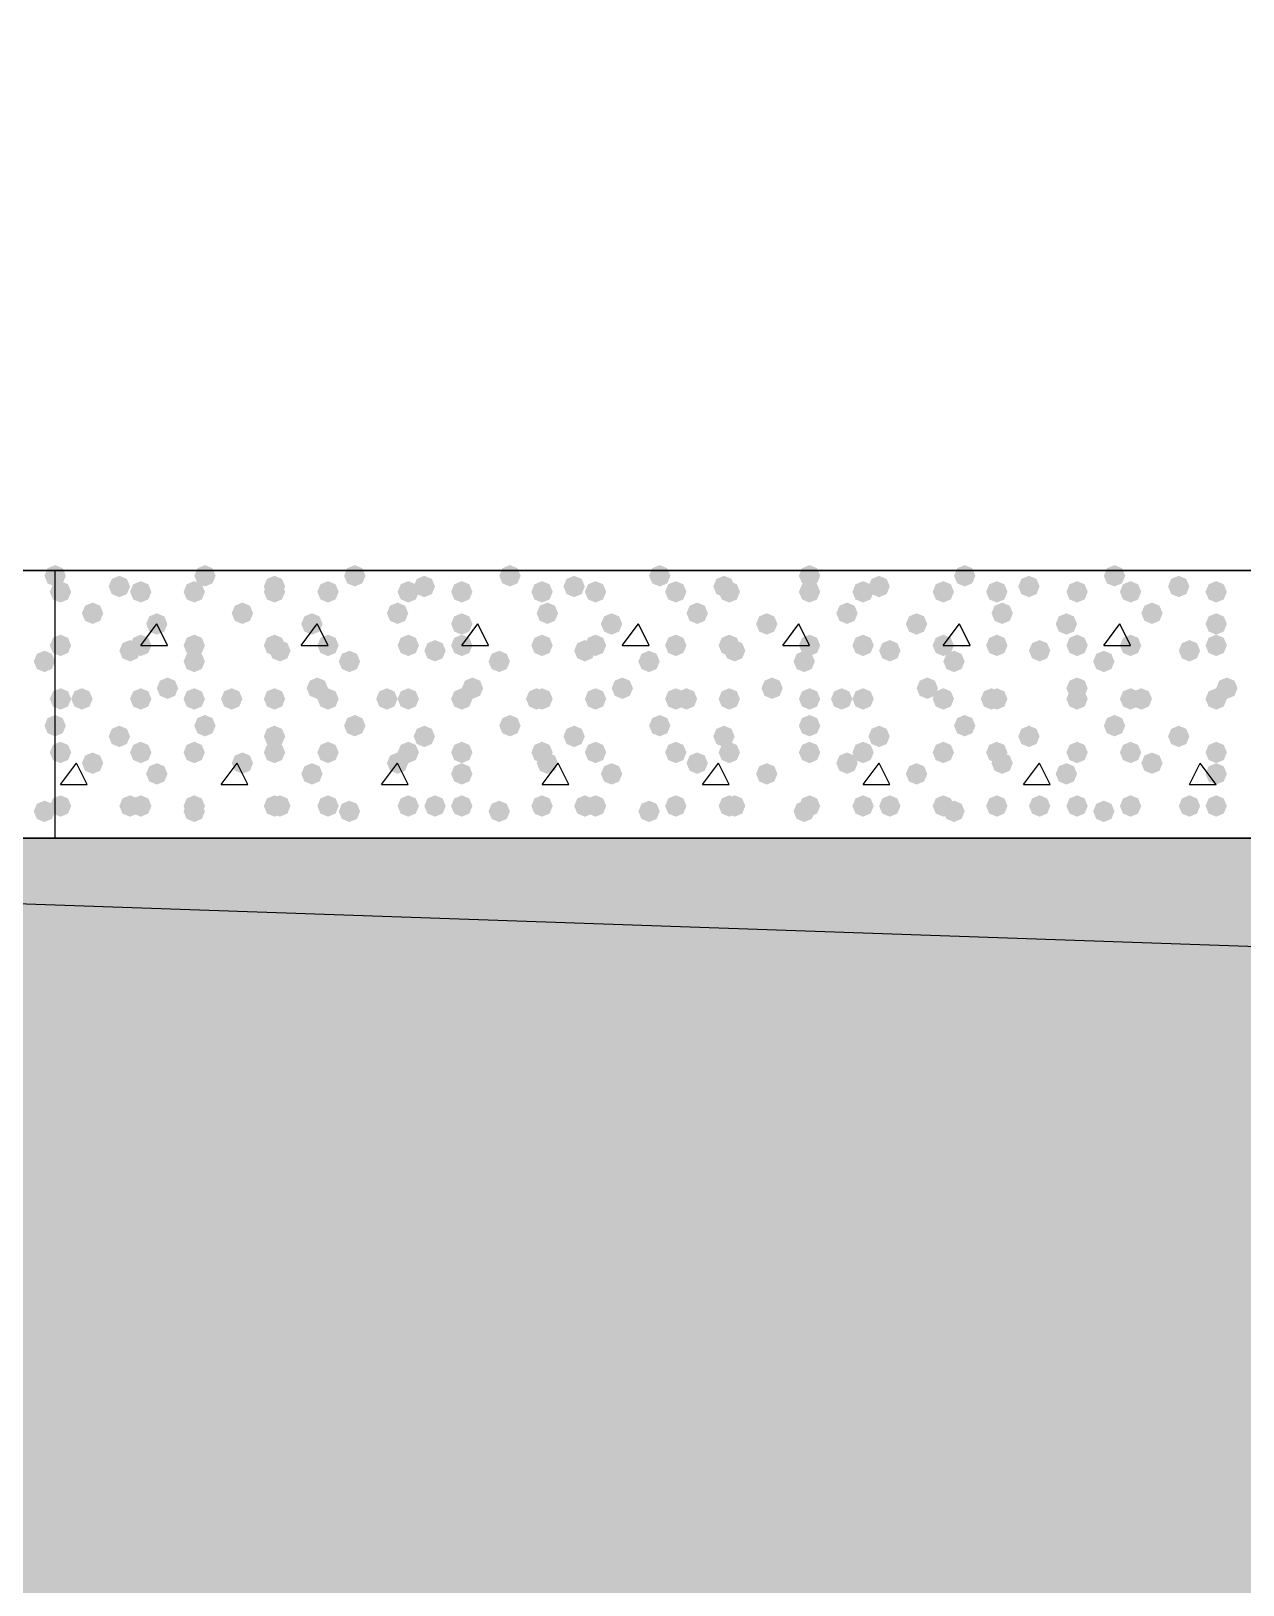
# Model space of a CAD drawing. Header units: millimetres. Extents: x 0 to 420, y 0 to 297.
# Drawn here: x 48.41 to 58, y 156.36 to 168.65 of the extents above; entities that cross this region are included whole.
import ezdxf

# ---------------------------------------------------------------- set-up
doc = ezdxf.new("R2010")
doc.units = ezdxf.units.MM
doc.layers.get('0').update_dxf_attribs({"linetype": 'CONTINUOUS'})

msp = doc.modelspace()

# ---------------------------------------------------------------- hatches: boundary and pattern name
at = {"true_color": 0x000008}
for points in [[(48.683333, 164.338), (48.658463, 164.278204), (48.598667, 164.253333), (48.538871, 164.278204), (48.514, 164.338), (48.538871, 164.397796), (48.598667, 164.422667), (48.658462, 164.397796)], [(49.868667, 164.338), (49.843796, 164.278204), (49.784, 164.253333), (49.724204, 164.278204), (49.699333, 164.338), (49.724204, 164.397796), (49.784, 164.422667), (49.843796, 164.397796)], [(51.054, 164.338), (51.029129, 164.278204), (50.969333, 164.253333), (50.909538, 164.278204), (50.884667, 164.338), (50.909537, 164.397796), (50.969333, 164.422667), (51.029129, 164.397796)], [(52.281667, 164.338), (52.256796, 164.278204), (52.197, 164.253333), (52.137204, 164.278204), (52.112333, 164.338), (52.137204, 164.397796), (52.197, 164.422667), (52.256796, 164.397796)], [(53.467, 164.338), (53.442129, 164.278204), (53.382333, 164.253333), (53.322538, 164.278204), (53.297667, 164.338), (53.322537, 164.397796), (53.382333, 164.422667), (53.442129, 164.397796)], [(54.652333, 164.338), (54.627463, 164.278204), (54.567667, 164.253333), (54.507871, 164.278204), (54.483, 164.338), (54.507871, 164.397796), (54.567667, 164.422667), (54.627462, 164.397796)], [(55.88, 164.338), (55.855129, 164.278204), (55.795333, 164.253333), (55.735538, 164.278204), (55.710667, 164.338), (55.735537, 164.397796), (55.795333, 164.422667), (55.855129, 164.397796)], [(57.065333, 164.338), (57.040463, 164.278204), (56.980667, 164.253333), (56.920871, 164.278204), (56.896, 164.338), (56.920871, 164.397796), (56.980667, 164.422667), (57.040462, 164.397796)], [(48.725667, 164.211), (48.700796, 164.151204), (48.641, 164.126333), (48.581204, 164.151204), (48.556333, 164.211), (48.581204, 164.270796), (48.641, 164.295667), (48.700796, 164.270796)], [(49.191333, 164.253333), (49.166462, 164.193537), (49.106667, 164.168667), (49.046871, 164.193537), (49.022, 164.253333), (49.046871, 164.313129), (49.106667, 164.338), (49.166462, 164.313129)], [(49.360667, 164.211), (49.335796, 164.151204), (49.276, 164.126333), (49.216204, 164.151204), (49.191333, 164.211), (49.216204, 164.270796), (49.276, 164.295667), (49.335796, 164.270796)], [(49.784, 164.211), (49.759129, 164.151204), (49.699333, 164.126333), (49.639538, 164.151204), (49.614667, 164.211), (49.639537, 164.270796), (49.699333, 164.295667), (49.759129, 164.270796)], [(50.419, 164.253333), (50.394129, 164.193537), (50.334333, 164.168667), (50.274538, 164.193537), (50.249667, 164.253333), (50.274537, 164.313129), (50.334333, 164.338), (50.394129, 164.313129)], [(50.419, 164.211), (50.394129, 164.151204), (50.334333, 164.126333), (50.274538, 164.151204), (50.249667, 164.211), (50.274537, 164.270796), (50.334333, 164.295667), (50.394129, 164.270796)], [(50.842333, 164.211), (50.817463, 164.151204), (50.757667, 164.126333), (50.697871, 164.151204), (50.673, 164.211), (50.697871, 164.270796), (50.757667, 164.295667), (50.817462, 164.270796)], [(51.477333, 164.211), (51.452463, 164.151204), (51.392667, 164.126333), (51.332871, 164.151204), (51.308, 164.211), (51.332871, 164.270796), (51.392667, 164.295667), (51.452462, 164.270796)], [(51.604333, 164.253333), (51.579462, 164.193537), (51.519667, 164.168667), (51.459871, 164.193537), (51.435, 164.253333), (51.459871, 164.313129), (51.519667, 164.338), (51.579462, 164.313129)], [(51.900667, 164.211), (51.875796, 164.151204), (51.816, 164.126333), (51.756204, 164.151204), (51.731333, 164.211), (51.756204, 164.270796), (51.816, 164.295667), (51.875796, 164.270796)], [(52.535667, 164.211), (52.510796, 164.151204), (52.451, 164.126333), (52.391204, 164.151204), (52.366333, 164.211), (52.391204, 164.270796), (52.451, 164.295667), (52.510796, 164.270796)], [(52.789667, 164.253333), (52.764796, 164.193537), (52.705, 164.168667), (52.645204, 164.193537), (52.620333, 164.253333), (52.645204, 164.313129), (52.705, 164.338), (52.764796, 164.313129)], [(52.959, 164.211), (52.934129, 164.151204), (52.874333, 164.126333), (52.814538, 164.151204), (52.789667, 164.211), (52.814537, 164.270796), (52.874333, 164.295667), (52.934129, 164.270796)], [(53.594, 164.211), (53.569129, 164.151204), (53.509333, 164.126333), (53.449538, 164.151204), (53.424667, 164.211), (53.449537, 164.270796), (53.509333, 164.295667), (53.569129, 164.270796)], [(53.975, 164.253333), (53.950129, 164.193537), (53.890333, 164.168667), (53.830538, 164.193537), (53.805667, 164.253333), (53.830537, 164.313129), (53.890333, 164.338), (53.950129, 164.313129)], [(54.017333, 164.211), (53.992463, 164.151204), (53.932667, 164.126333), (53.872871, 164.151204), (53.848, 164.211), (53.872871, 164.270796), (53.932667, 164.295667), (53.992462, 164.270796)], [(54.652333, 164.211), (54.627463, 164.151204), (54.567667, 164.126333), (54.507871, 164.151204), (54.483, 164.211), (54.507871, 164.270796), (54.567667, 164.295667), (54.627462, 164.270796)], [(55.075667, 164.211), (55.050796, 164.151204), (54.991, 164.126333), (54.931204, 164.151204), (54.906333, 164.211), (54.931204, 164.270796), (54.991, 164.295667), (55.050796, 164.270796)], [(55.202667, 164.253333), (55.177796, 164.193537), (55.118, 164.168667), (55.058204, 164.193537), (55.033333, 164.253333), (55.058204, 164.313129), (55.118, 164.338), (55.177796, 164.313129)], [(55.710667, 164.211), (55.685796, 164.151204), (55.626, 164.126333), (55.566204, 164.151204), (55.541333, 164.211), (55.566204, 164.270796), (55.626, 164.295667), (55.685796, 164.270796)], [(56.134, 164.211), (56.109129, 164.151204), (56.049333, 164.126333), (55.989538, 164.151204), (55.964667, 164.211), (55.989537, 164.270796), (56.049333, 164.295667), (56.109129, 164.270796)], [(56.388, 164.253333), (56.363129, 164.193537), (56.303333, 164.168667), (56.243537, 164.193537), (56.218667, 164.253333), (56.243537, 164.313129), (56.303333, 164.338), (56.363129, 164.313129)], [(56.769, 164.211), (56.744129, 164.151204), (56.684333, 164.126333), (56.624538, 164.151204), (56.599667, 164.211), (56.624537, 164.270796), (56.684333, 164.295667), (56.744129, 164.270796)], [(57.192333, 164.211), (57.167463, 164.151204), (57.107667, 164.126333), (57.047871, 164.151204), (57.023, 164.211), (57.047871, 164.270796), (57.107667, 164.295667), (57.167462, 164.270796)], [(57.573333, 164.253333), (57.548463, 164.193537), (57.488667, 164.168667), (57.428871, 164.193537), (57.404, 164.253333), (57.428871, 164.313129), (57.488667, 164.338), (57.548462, 164.313129)], [(57.869667, 164.211), (57.844796, 164.151204), (57.785, 164.126333), (57.725204, 164.151204), (57.700333, 164.211), (57.725204, 164.270796), (57.785, 164.295667), (57.844796, 164.270796)], [(48.979667, 164.041667), (48.954796, 163.981871), (48.895, 163.957), (48.835204, 163.981871), (48.810333, 164.041667), (48.835204, 164.101462), (48.895, 164.126333), (48.954796, 164.101463)], [(49.487667, 163.957), (49.462796, 163.897204), (49.403, 163.872333), (49.343204, 163.897204), (49.318333, 163.957), (49.343204, 164.016796), (49.403, 164.041667), (49.462796, 164.016796)], [(50.165, 164.041667), (50.140129, 163.981871), (50.080333, 163.957), (50.020538, 163.981871), (49.995667, 164.041667), (50.020537, 164.101462), (50.080333, 164.126333), (50.140129, 164.101463)], [(50.715333, 163.957), (50.690463, 163.897204), (50.630667, 163.872333), (50.570871, 163.897204), (50.546, 163.957), (50.570871, 164.016796), (50.630667, 164.041667), (50.690462, 164.016796)], [(51.392667, 164.041667), (51.367796, 163.981871), (51.308, 163.957), (51.248204, 163.981871), (51.223333, 164.041667), (51.248204, 164.101462), (51.308, 164.126333), (51.367796, 164.101463)], [(51.900667, 163.957), (51.875796, 163.897204), (51.816, 163.872333), (51.756204, 163.897204), (51.731333, 163.957), (51.756204, 164.016796), (51.816, 164.041667), (51.875796, 164.016796)], [(52.578, 164.041667), (52.553129, 163.981871), (52.493333, 163.957), (52.433538, 163.981871), (52.408667, 164.041667), (52.433537, 164.101462), (52.493333, 164.126333), (52.553129, 164.101463)], [(53.086, 163.957), (53.061129, 163.897204), (53.001333, 163.872333), (52.941537, 163.897204), (52.916667, 163.957), (52.941537, 164.016796), (53.001333, 164.041667), (53.061129, 164.016796)], [(53.763333, 164.041667), (53.738463, 163.981871), (53.678667, 163.957), (53.618871, 163.981871), (53.594, 164.041667), (53.618871, 164.101462), (53.678667, 164.126333), (53.738462, 164.101463)], [(54.313667, 163.957), (54.288796, 163.897204), (54.229, 163.872333), (54.169204, 163.897204), (54.144333, 163.957), (54.169204, 164.016796), (54.229, 164.041667), (54.288796, 164.016796)], [(54.948667, 164.041667), (54.923796, 163.981871), (54.864, 163.957), (54.804204, 163.981871), (54.779333, 164.041667), (54.804204, 164.101462), (54.864, 164.126333), (54.923796, 164.101463)], [(55.499, 163.957), (55.474129, 163.897204), (55.414333, 163.872333), (55.354538, 163.897204), (55.329667, 163.957), (55.354537, 164.016796), (55.414333, 164.041667), (55.474129, 164.016796)], [(56.176333, 164.041667), (56.151462, 163.981871), (56.091667, 163.957), (56.031871, 163.981871), (56.007, 164.041667), (56.031871, 164.101462), (56.091667, 164.126333), (56.151462, 164.101463)], [(56.684333, 163.957), (56.659462, 163.897204), (56.599667, 163.872333), (56.539871, 163.897204), (56.515, 163.957), (56.539871, 164.016796), (56.599667, 164.041667), (56.659462, 164.016796)], [(57.361667, 164.041667), (57.336796, 163.981871), (57.277, 163.957), (57.217204, 163.981871), (57.192333, 164.041667), (57.217204, 164.101462), (57.277, 164.126333), (57.336796, 164.101463)], [(57.869667, 163.957), (57.844796, 163.897204), (57.785, 163.872333), (57.725204, 163.897204), (57.700333, 163.957), (57.725204, 164.016796), (57.785, 164.041667), (57.844796, 164.016796)], [(48.725667, 163.787667), (48.700796, 163.727871), (48.641, 163.703), (48.581204, 163.727871), (48.556333, 163.787667), (48.581204, 163.847462), (48.641, 163.872333), (48.700796, 163.847463)], [(49.276, 163.745333), (49.251129, 163.685537), (49.191333, 163.660667), (49.131537, 163.685537), (49.106667, 163.745333), (49.131537, 163.805129), (49.191333, 163.83), (49.251129, 163.805129)], [(49.360667, 163.787667), (49.335796, 163.727871), (49.276, 163.703), (49.216204, 163.727871), (49.191333, 163.787667), (49.216204, 163.847462), (49.276, 163.872333), (49.335796, 163.847463)], [(49.784, 163.787667), (49.759129, 163.727871), (49.699333, 163.703), (49.639538, 163.727871), (49.614667, 163.787667), (49.639537, 163.847462), (49.699333, 163.872333), (49.759129, 163.847463)], [(50.419, 163.787667), (50.394129, 163.727871), (50.334333, 163.703), (50.274538, 163.727871), (50.249667, 163.787667), (50.274537, 163.847462), (50.334333, 163.872333), (50.394129, 163.847463)], [(50.461333, 163.745333), (50.436462, 163.685537), (50.376667, 163.660667), (50.316871, 163.685537), (50.292, 163.745333), (50.316871, 163.805129), (50.376667, 163.83), (50.436462, 163.805129)], [(50.842333, 163.787667), (50.817463, 163.727871), (50.757667, 163.703), (50.697871, 163.727871), (50.673, 163.787667), (50.697871, 163.847462), (50.757667, 163.872333), (50.817462, 163.847463)], [(51.477333, 163.787667), (51.452463, 163.727871), (51.392667, 163.703), (51.332871, 163.727871), (51.308, 163.787667), (51.332871, 163.847462), (51.392667, 163.872333), (51.452462, 163.847463)], [(51.689, 163.745333), (51.664129, 163.685537), (51.604333, 163.660667), (51.544538, 163.685537), (51.519667, 163.745333), (51.544537, 163.805129), (51.604333, 163.83), (51.664129, 163.805129)], [(51.900667, 163.787667), (51.875796, 163.727871), (51.816, 163.703), (51.756204, 163.727871), (51.731333, 163.787667), (51.756204, 163.847462), (51.816, 163.872333), (51.875796, 163.847463)], [(52.535667, 163.787667), (52.510796, 163.727871), (52.451, 163.703), (52.391204, 163.727871), (52.366333, 163.787667), (52.391204, 163.847462), (52.451, 163.872333), (52.510796, 163.847463)], [(52.874333, 163.745333), (52.849462, 163.685537), (52.789667, 163.660667), (52.729871, 163.685537), (52.705, 163.745333), (52.729871, 163.805129), (52.789667, 163.83), (52.849462, 163.805129)], [(52.959, 163.787667), (52.934129, 163.727871), (52.874333, 163.703), (52.814538, 163.727871), (52.789667, 163.787667), (52.814537, 163.847462), (52.874333, 163.872333), (52.934129, 163.847463)], [(53.594, 163.787667), (53.569129, 163.727871), (53.509333, 163.703), (53.449538, 163.727871), (53.424667, 163.787667), (53.449537, 163.847462), (53.509333, 163.872333), (53.569129, 163.847463)], [(54.017333, 163.787667), (53.992463, 163.727871), (53.932667, 163.703), (53.872871, 163.727871), (53.848, 163.787667), (53.872871, 163.847462), (53.932667, 163.872333), (53.992462, 163.847463)], [(54.059667, 163.745333), (54.034796, 163.685537), (53.975, 163.660667), (53.915204, 163.685537), (53.890333, 163.745333), (53.915204, 163.805129), (53.975, 163.83), (54.034796, 163.805129)], [(54.652333, 163.787667), (54.627463, 163.727871), (54.567667, 163.703), (54.507871, 163.727871), (54.483, 163.787667), (54.507871, 163.847462), (54.567667, 163.872333), (54.627462, 163.847463)], [(55.075667, 163.787667), (55.050796, 163.727871), (54.991, 163.703), (54.931204, 163.727871), (54.906333, 163.787667), (54.931204, 163.847462), (54.991, 163.872333), (55.050796, 163.847463)], [(55.287333, 163.745333), (55.262463, 163.685537), (55.202667, 163.660667), (55.142871, 163.685537), (55.118, 163.745333), (55.142871, 163.805129), (55.202667, 163.83), (55.262462, 163.805129)], [(55.710667, 163.787667), (55.685796, 163.727871), (55.626, 163.703), (55.566204, 163.727871), (55.541333, 163.787667), (55.566204, 163.847462), (55.626, 163.872333), (55.685796, 163.847463)], [(56.134, 163.787667), (56.109129, 163.727871), (56.049333, 163.703), (55.989538, 163.727871), (55.964667, 163.787667), (55.989537, 163.847462), (56.049333, 163.872333), (56.109129, 163.847463)], [(56.472667, 163.745333), (56.447796, 163.685537), (56.388, 163.660667), (56.328204, 163.685537), (56.303333, 163.745333), (56.328204, 163.805129), (56.388, 163.83), (56.447796, 163.805129)], [(56.769, 163.787667), (56.744129, 163.727871), (56.684333, 163.703), (56.624538, 163.727871), (56.599667, 163.787667), (56.624537, 163.847462), (56.684333, 163.872333), (56.744129, 163.847463)], [(57.192333, 163.787667), (57.167463, 163.727871), (57.107667, 163.703), (57.047871, 163.727871), (57.023, 163.787667), (57.047871, 163.847462), (57.107667, 163.872333), (57.167462, 163.847463)], [(57.658, 163.745333), (57.633129, 163.685537), (57.573333, 163.660667), (57.513537, 163.685537), (57.488667, 163.745333), (57.513537, 163.805129), (57.573333, 163.83), (57.633129, 163.805129)], [(57.869667, 163.787667), (57.844796, 163.727871), (57.785, 163.703), (57.725204, 163.727871), (57.700333, 163.787667), (57.725204, 163.847462), (57.785, 163.872333), (57.844796, 163.847463)], [(49.784, 163.660667), (49.759129, 163.600871), (49.699333, 163.576), (49.639538, 163.600871), (49.614667, 163.660667), (49.639537, 163.720462), (49.699333, 163.745333), (49.759129, 163.720463)], [(51.011667, 163.660667), (50.986796, 163.600871), (50.927, 163.576), (50.867204, 163.600871), (50.842333, 163.660667), (50.867204, 163.720462), (50.927, 163.745333), (50.986796, 163.720463)], [(52.197, 163.660667), (52.172129, 163.600871), (52.112333, 163.576), (52.052538, 163.600871), (52.027667, 163.660667), (52.052537, 163.720462), (52.112333, 163.745333), (52.172129, 163.720463)], [(53.382333, 163.660667), (53.357463, 163.600871), (53.297667, 163.576), (53.237871, 163.600871), (53.213, 163.660667), (53.237871, 163.720462), (53.297667, 163.745333), (53.357462, 163.720463)], [(54.61, 163.660667), (54.585129, 163.600871), (54.525333, 163.576), (54.465538, 163.600871), (54.440667, 163.660667), (54.465537, 163.720462), (54.525333, 163.745333), (54.585129, 163.720463)], [(55.795333, 163.660667), (55.770463, 163.600871), (55.710667, 163.576), (55.650871, 163.600871), (55.626, 163.660667), (55.650871, 163.720462), (55.710667, 163.745333), (55.770462, 163.720463)], [(56.980667, 163.660667), (56.955796, 163.600871), (56.896, 163.576), (56.836204, 163.600871), (56.811333, 163.660667), (56.836204, 163.720462), (56.896, 163.745333), (56.955796, 163.720463)], [(48.725667, 163.364333), (48.700796, 163.304537), (48.641, 163.279667), (48.581204, 163.304537), (48.556333, 163.364333), (48.581204, 163.424129), (48.641, 163.449), (48.700796, 163.424129)], [(48.895, 163.364333), (48.870129, 163.304537), (48.810333, 163.279667), (48.750538, 163.304537), (48.725667, 163.364333), (48.750537, 163.424129), (48.810333, 163.449), (48.870129, 163.424129)], [(49.360667, 163.364333), (49.335796, 163.304537), (49.276, 163.279667), (49.216204, 163.304537), (49.191333, 163.364333), (49.216204, 163.424129), (49.276, 163.449), (49.335796, 163.424129)], [(49.572333, 163.449), (49.547463, 163.389204), (49.487667, 163.364333), (49.427871, 163.389204), (49.403, 163.449), (49.427871, 163.508796), (49.487667, 163.533667), (49.547462, 163.508796)], [(49.784, 163.364333), (49.759129, 163.304537), (49.699333, 163.279667), (49.639538, 163.304537), (49.614667, 163.364333), (49.639537, 163.424129), (49.699333, 163.449), (49.759129, 163.424129)], [(50.080333, 163.364333), (50.055463, 163.304537), (49.995667, 163.279667), (49.935871, 163.304537), (49.911, 163.364333), (49.935871, 163.424129), (49.995667, 163.449), (50.055462, 163.424129)], [(50.419, 163.364333), (50.394129, 163.304537), (50.334333, 163.279667), (50.274538, 163.304537), (50.249667, 163.364333), (50.274537, 163.424129), (50.334333, 163.449), (50.394129, 163.424129)], [(50.757667, 163.449), (50.732796, 163.389204), (50.673, 163.364333), (50.613204, 163.389204), (50.588333, 163.449), (50.613204, 163.508796), (50.673, 163.533667), (50.732796, 163.508796)], [(50.842333, 163.364333), (50.817463, 163.304537), (50.757667, 163.279667), (50.697871, 163.304537), (50.673, 163.364333), (50.697871, 163.424129), (50.757667, 163.449), (50.817462, 163.424129)], [(51.308, 163.364333), (51.283129, 163.304537), (51.223333, 163.279667), (51.163537, 163.304537), (51.138667, 163.364333), (51.163537, 163.424129), (51.223333, 163.449), (51.283129, 163.424129)], [(51.477333, 163.364333), (51.452463, 163.304537), (51.392667, 163.279667), (51.332871, 163.304537), (51.308, 163.364333), (51.332871, 163.424129), (51.392667, 163.449), (51.452462, 163.424129)], [(51.900667, 163.364333), (51.875796, 163.304537), (51.816, 163.279667), (51.756204, 163.304537), (51.731333, 163.364333), (51.756204, 163.424129), (51.816, 163.449), (51.875796, 163.424129)], [(51.985333, 163.449), (51.960463, 163.389204), (51.900667, 163.364333), (51.840871, 163.389204), (51.816, 163.449), (51.840871, 163.508796), (51.900667, 163.533667), (51.960462, 163.508796)], [(52.493333, 163.364333), (52.468463, 163.304537), (52.408667, 163.279667), (52.348871, 163.304537), (52.324, 163.364333), (52.348871, 163.424129), (52.408667, 163.449), (52.468462, 163.424129)], [(52.535667, 163.364333), (52.510796, 163.304537), (52.451, 163.279667), (52.391204, 163.304537), (52.366333, 163.364333), (52.391204, 163.424129), (52.451, 163.449), (52.510796, 163.424129)], [(52.959, 163.364333), (52.934129, 163.304537), (52.874333, 163.279667), (52.814538, 163.304537), (52.789667, 163.364333), (52.814537, 163.424129), (52.874333, 163.449), (52.934129, 163.424129)], [(53.170667, 163.449), (53.145796, 163.389204), (53.086, 163.364333), (53.026204, 163.389204), (53.001333, 163.449), (53.026204, 163.508796), (53.086, 163.533667), (53.145796, 163.508796)], [(53.594, 163.364333), (53.569129, 163.304537), (53.509333, 163.279667), (53.449538, 163.304537), (53.424667, 163.364333), (53.449537, 163.424129), (53.509333, 163.449), (53.569129, 163.424129)], [(53.678667, 163.364333), (53.653796, 163.304537), (53.594, 163.279667), (53.534204, 163.304537), (53.509333, 163.364333), (53.534204, 163.424129), (53.594, 163.449), (53.653796, 163.424129)], [(54.017333, 163.364333), (53.992463, 163.304537), (53.932667, 163.279667), (53.872871, 163.304537), (53.848, 163.364333), (53.872871, 163.424129), (53.932667, 163.449), (53.992462, 163.424129)], [(54.356, 163.449), (54.331129, 163.389204), (54.271333, 163.364333), (54.211537, 163.389204), (54.186667, 163.449), (54.211537, 163.508796), (54.271333, 163.533667), (54.331129, 163.508796)], [(54.652333, 163.364333), (54.627463, 163.304537), (54.567667, 163.279667), (54.507871, 163.304537), (54.483, 163.364333), (54.507871, 163.424129), (54.567667, 163.449), (54.627462, 163.424129)], [(54.906333, 163.364333), (54.881462, 163.304537), (54.821667, 163.279667), (54.761871, 163.304537), (54.737, 163.364333), (54.761871, 163.424129), (54.821667, 163.449), (54.881462, 163.424129)], [(55.075667, 163.364333), (55.050796, 163.304537), (54.991, 163.279667), (54.931204, 163.304537), (54.906333, 163.364333), (54.931204, 163.424129), (54.991, 163.449), (55.050796, 163.424129)], [(55.583667, 163.449), (55.558796, 163.389204), (55.499, 163.364333), (55.439204, 163.389204), (55.414333, 163.449), (55.439204, 163.508796), (55.499, 163.533667), (55.558796, 163.508796)], [(55.710667, 163.364333), (55.685796, 163.304537), (55.626, 163.279667), (55.566204, 163.304537), (55.541333, 163.364333), (55.566204, 163.424129), (55.626, 163.449), (55.685796, 163.424129)], [(56.091667, 163.364333), (56.066796, 163.304537), (56.007, 163.279667), (55.947204, 163.304537), (55.922333, 163.364333), (55.947204, 163.424129), (56.007, 163.449), (56.066796, 163.424129)], [(56.134, 163.364333), (56.109129, 163.304537), (56.049333, 163.279667), (55.989538, 163.304537), (55.964667, 163.364333), (55.989537, 163.424129), (56.049333, 163.449), (56.109129, 163.424129)], [(56.769, 163.449), (56.744129, 163.389204), (56.684333, 163.364333), (56.624538, 163.389204), (56.599667, 163.449), (56.624537, 163.508796), (56.684333, 163.533667), (56.744129, 163.508796)], [(56.769, 163.364333), (56.744129, 163.304537), (56.684333, 163.279667), (56.624538, 163.304537), (56.599667, 163.364333), (56.624537, 163.424129), (56.684333, 163.449), (56.744129, 163.424129)], [(57.192333, 163.364333), (57.167463, 163.304537), (57.107667, 163.279667), (57.047871, 163.304537), (57.023, 163.364333), (57.047871, 163.424129), (57.107667, 163.449), (57.167462, 163.424129)], [(57.277, 163.364333), (57.252129, 163.304537), (57.192333, 163.279667), (57.132538, 163.304537), (57.107667, 163.364333), (57.132537, 163.424129), (57.192333, 163.449), (57.252129, 163.424129)], [(57.869667, 163.364333), (57.844796, 163.304537), (57.785, 163.279667), (57.725204, 163.304537), (57.700333, 163.364333), (57.725204, 163.424129), (57.785, 163.449), (57.844796, 163.424129)], [(57.954333, 163.449), (57.929462, 163.389204), (57.869667, 163.364333), (57.809871, 163.389204), (57.785, 163.449), (57.809871, 163.508796), (57.869667, 163.533667), (57.929462, 163.508796)], [(48.683333, 163.152667), (48.658463, 163.092871), (48.598667, 163.068), (48.538871, 163.092871), (48.514, 163.152667), (48.538871, 163.212462), (48.598667, 163.237333), (48.658462, 163.212463)], [(49.868667, 163.152667), (49.843796, 163.092871), (49.784, 163.068), (49.724204, 163.092871), (49.699333, 163.152667), (49.724204, 163.212462), (49.784, 163.237333), (49.843796, 163.212463)], [(51.054, 163.152667), (51.029129, 163.092871), (50.969333, 163.068), (50.909538, 163.092871), (50.884667, 163.152667), (50.909537, 163.212462), (50.969333, 163.237333), (51.029129, 163.212463)], [(52.281667, 163.152667), (52.256796, 163.092871), (52.197, 163.068), (52.137204, 163.092871), (52.112333, 163.152667), (52.137204, 163.212462), (52.197, 163.237333), (52.256796, 163.212463)], [(53.467, 163.152667), (53.442129, 163.092871), (53.382333, 163.068), (53.322538, 163.092871), (53.297667, 163.152667), (53.322537, 163.212462), (53.382333, 163.237333), (53.442129, 163.212463)], [(54.652333, 163.152667), (54.627463, 163.092871), (54.567667, 163.068), (54.507871, 163.092871), (54.483, 163.152667), (54.507871, 163.212462), (54.567667, 163.237333), (54.627462, 163.212463)], [(55.88, 163.152667), (55.855129, 163.092871), (55.795333, 163.068), (55.735538, 163.092871), (55.710667, 163.152667), (55.735537, 163.212462), (55.795333, 163.237333), (55.855129, 163.212463)], [(57.065333, 163.152667), (57.040463, 163.092871), (56.980667, 163.068), (56.920871, 163.092871), (56.896, 163.152667), (56.920871, 163.212462), (56.980667, 163.237333), (57.040462, 163.212463)], [(49.191333, 163.068), (49.166462, 163.008204), (49.106667, 162.983333), (49.046871, 163.008204), (49.022, 163.068), (49.046871, 163.127796), (49.106667, 163.152667), (49.166462, 163.127796)], [(50.419, 163.068), (50.394129, 163.008204), (50.334333, 162.983333), (50.274538, 163.008204), (50.249667, 163.068), (50.274537, 163.127796), (50.334333, 163.152667), (50.394129, 163.127796)], [(51.604333, 163.068), (51.579462, 163.008204), (51.519667, 162.983333), (51.459871, 163.008204), (51.435, 163.068), (51.459871, 163.127796), (51.519667, 163.152667), (51.579462, 163.127796)], [(52.789667, 163.068), (52.764796, 163.008204), (52.705, 162.983333), (52.645204, 163.008204), (52.620333, 163.068), (52.645204, 163.127796), (52.705, 163.152667), (52.764796, 163.127796)], [(53.975, 163.068), (53.950129, 163.008204), (53.890333, 162.983333), (53.830538, 163.008204), (53.805667, 163.068), (53.830537, 163.127796), (53.890333, 163.152667), (53.950129, 163.127796)], [(55.202667, 163.068), (55.177796, 163.008204), (55.118, 162.983333), (55.058204, 163.008204), (55.033333, 163.068), (55.058204, 163.127796), (55.118, 163.152667), (55.177796, 163.127796)], [(56.388, 163.068), (56.363129, 163.008204), (56.303333, 162.983333), (56.243537, 163.008204), (56.218667, 163.068), (56.243537, 163.127796), (56.303333, 163.152667), (56.363129, 163.127796)], [(57.573333, 163.068), (57.548463, 163.008204), (57.488667, 162.983333), (57.428871, 163.008204), (57.404, 163.068), (57.428871, 163.127796), (57.488667, 163.152667), (57.548462, 163.127796)], [(48.725667, 162.941), (48.700796, 162.881204), (48.641, 162.856333), (48.581204, 162.881204), (48.556333, 162.941), (48.581204, 163.000796), (48.641, 163.025667), (48.700796, 163.000796)], [(48.979667, 162.856333), (48.954796, 162.796537), (48.895, 162.771667), (48.835204, 162.796537), (48.810333, 162.856333), (48.835204, 162.916129), (48.895, 162.941), (48.954796, 162.916129)], [(49.360667, 162.941), (49.335796, 162.881204), (49.276, 162.856333), (49.216204, 162.881204), (49.191333, 162.941), (49.216204, 163.000796), (49.276, 163.025667), (49.335796, 163.000796)], [(49.784, 162.941), (49.759129, 162.881204), (49.699333, 162.856333), (49.639538, 162.881204), (49.614667, 162.941), (49.639537, 163.000796), (49.699333, 163.025667), (49.759129, 163.000796)], [(50.165, 162.856333), (50.140129, 162.796537), (50.080333, 162.771667), (50.020538, 162.796537), (49.995667, 162.856333), (50.020537, 162.916129), (50.080333, 162.941), (50.140129, 162.916129)], [(50.419, 162.941), (50.394129, 162.881204), (50.334333, 162.856333), (50.274538, 162.881204), (50.249667, 162.941), (50.274537, 163.000796), (50.334333, 163.025667), (50.394129, 163.000796)], [(50.842333, 162.941), (50.817463, 162.881204), (50.757667, 162.856333), (50.697871, 162.881204), (50.673, 162.941), (50.697871, 163.000796), (50.757667, 163.025667), (50.817462, 163.000796)], [(51.392667, 162.856333), (51.367796, 162.796537), (51.308, 162.771667), (51.248204, 162.796537), (51.223333, 162.856333), (51.248204, 162.916129), (51.308, 162.941), (51.367796, 162.916129)], [(51.477333, 162.941), (51.452463, 162.881204), (51.392667, 162.856333), (51.332871, 162.881204), (51.308, 162.941), (51.332871, 163.000796), (51.392667, 163.025667), (51.452462, 163.000796)], [(51.900667, 162.941), (51.875796, 162.881204), (51.816, 162.856333), (51.756204, 162.881204), (51.731333, 162.941), (51.756204, 163.000796), (51.816, 163.025667), (51.875796, 163.000796)], [(52.535667, 162.941), (52.510796, 162.881204), (52.451, 162.856333), (52.391204, 162.881204), (52.366333, 162.941), (52.391204, 163.000796), (52.451, 163.025667), (52.510796, 163.000796)], [(52.578, 162.856333), (52.553129, 162.796537), (52.493333, 162.771667), (52.433538, 162.796537), (52.408667, 162.856333), (52.433537, 162.916129), (52.493333, 162.941), (52.553129, 162.916129)], [(52.959, 162.941), (52.934129, 162.881204), (52.874333, 162.856333), (52.814538, 162.881204), (52.789667, 162.941), (52.814537, 163.000796), (52.874333, 163.025667), (52.934129, 163.000796)], [(53.594, 162.941), (53.569129, 162.881204), (53.509333, 162.856333), (53.449538, 162.881204), (53.424667, 162.941), (53.449537, 163.000796), (53.509333, 163.025667), (53.569129, 163.000796)], [(53.763333, 162.856333), (53.738463, 162.796537), (53.678667, 162.771667), (53.618871, 162.796537), (53.594, 162.856333), (53.618871, 162.916129), (53.678667, 162.941), (53.738462, 162.916129)], [(54.017333, 162.941), (53.992463, 162.881204), (53.932667, 162.856333), (53.872871, 162.881204), (53.848, 162.941), (53.872871, 163.000796), (53.932667, 163.025667), (53.992462, 163.000796)], [(54.652333, 162.941), (54.627463, 162.881204), (54.567667, 162.856333), (54.507871, 162.881204), (54.483, 162.941), (54.507871, 163.000796), (54.567667, 163.025667), (54.627462, 163.000796)], [(54.948667, 162.856333), (54.923796, 162.796537), (54.864, 162.771667), (54.804204, 162.796537), (54.779333, 162.856333), (54.804204, 162.916129), (54.864, 162.941), (54.923796, 162.916129)], [(55.075667, 162.941), (55.050796, 162.881204), (54.991, 162.856333), (54.931204, 162.881204), (54.906333, 162.941), (54.931204, 163.000796), (54.991, 163.025667), (55.050796, 163.000796)], [(55.710667, 162.941), (55.685796, 162.881204), (55.626, 162.856333), (55.566204, 162.881204), (55.541333, 162.941), (55.566204, 163.000796), (55.626, 163.025667), (55.685796, 163.000796)], [(56.134, 162.941), (56.109129, 162.881204), (56.049333, 162.856333), (55.989538, 162.881204), (55.964667, 162.941), (55.989537, 163.000796), (56.049333, 163.025667), (56.109129, 163.000796)], [(56.176333, 162.856333), (56.151462, 162.796537), (56.091667, 162.771667), (56.031871, 162.796537), (56.007, 162.856333), (56.031871, 162.916129), (56.091667, 162.941), (56.151462, 162.916129)], [(56.769, 162.941), (56.744129, 162.881204), (56.684333, 162.856333), (56.624538, 162.881204), (56.599667, 162.941), (56.624537, 163.000796), (56.684333, 163.025667), (56.744129, 163.000796)], [(57.192333, 162.941), (57.167463, 162.881204), (57.107667, 162.856333), (57.047871, 162.881204), (57.023, 162.941), (57.047871, 163.000796), (57.107667, 163.025667), (57.167462, 163.000796)], [(57.361667, 162.856333), (57.336796, 162.796537), (57.277, 162.771667), (57.217204, 162.796537), (57.192333, 162.856333), (57.217204, 162.916129), (57.277, 162.941), (57.336796, 162.916129)], [(57.869667, 162.941), (57.844796, 162.881204), (57.785, 162.856333), (57.725204, 162.881204), (57.700333, 162.941), (57.725204, 163.000796), (57.785, 163.025667), (57.844796, 163.000796)], [(49.487667, 162.771667), (49.462796, 162.711871), (49.403, 162.687), (49.343204, 162.711871), (49.318333, 162.771667), (49.343204, 162.831462), (49.403, 162.856333), (49.462796, 162.831463)], [(50.715333, 162.771667), (50.690463, 162.711871), (50.630667, 162.687), (50.570871, 162.711871), (50.546, 162.771667), (50.570871, 162.831462), (50.630667, 162.856333), (50.690462, 162.831463)], [(51.900667, 162.771667), (51.875796, 162.711871), (51.816, 162.687), (51.756204, 162.711871), (51.731333, 162.771667), (51.756204, 162.831462), (51.816, 162.856333), (51.875796, 162.831463)], [(53.086, 162.771667), (53.061129, 162.711871), (53.001333, 162.687), (52.941537, 162.711871), (52.916667, 162.771667), (52.941537, 162.831462), (53.001333, 162.856333), (53.061129, 162.831463)], [(54.313667, 162.771667), (54.288796, 162.711871), (54.229, 162.687), (54.169204, 162.711871), (54.144333, 162.771667), (54.169204, 162.831462), (54.229, 162.856333), (54.288796, 162.831463)], [(55.499, 162.771667), (55.474129, 162.711871), (55.414333, 162.687), (55.354538, 162.711871), (55.329667, 162.771667), (55.354537, 162.831462), (55.414333, 162.856333), (55.474129, 162.831463)], [(56.684333, 162.771667), (56.659462, 162.711871), (56.599667, 162.687), (56.539871, 162.711871), (56.515, 162.771667), (56.539871, 162.831462), (56.599667, 162.856333), (56.659462, 162.831463)], [(57.869667, 162.771667), (57.844796, 162.711871), (57.785, 162.687), (57.725204, 162.711871), (57.700333, 162.771667), (57.725204, 162.831462), (57.785, 162.856333), (57.844796, 162.831463)], [(48.725667, 162.517667), (48.700796, 162.457871), (48.641, 162.433), (48.581204, 162.457871), (48.556333, 162.517667), (48.581204, 162.577462), (48.641, 162.602333), (48.700796, 162.577463)], [(49.276, 162.517667), (49.251129, 162.457871), (49.191333, 162.433), (49.131537, 162.457871), (49.106667, 162.517667), (49.131537, 162.577462), (49.191333, 162.602333), (49.251129, 162.577463)], [(49.360667, 162.517667), (49.335796, 162.457871), (49.276, 162.433), (49.216204, 162.457871), (49.191333, 162.517667), (49.216204, 162.577462), (49.276, 162.602333), (49.335796, 162.577463)], [(49.784, 162.517667), (49.759129, 162.457871), (49.699333, 162.433), (49.639538, 162.457871), (49.614667, 162.517667), (49.639537, 162.577462), (49.699333, 162.602333), (49.759129, 162.577463)], [(50.419, 162.517667), (50.394129, 162.457871), (50.334333, 162.433), (50.274538, 162.457871), (50.249667, 162.517667), (50.274537, 162.577462), (50.334333, 162.602333), (50.394129, 162.577463)], [(50.461333, 162.517667), (50.436462, 162.457871), (50.376667, 162.433), (50.316871, 162.457871), (50.292, 162.517667), (50.316871, 162.577462), (50.376667, 162.602333), (50.436462, 162.577463)], [(50.842333, 162.517667), (50.817463, 162.457871), (50.757667, 162.433), (50.697871, 162.457871), (50.673, 162.517667), (50.697871, 162.577462), (50.757667, 162.602333), (50.817462, 162.577463)], [(51.477333, 162.517667), (51.452463, 162.457871), (51.392667, 162.433), (51.332871, 162.457871), (51.308, 162.517667), (51.332871, 162.577462), (51.392667, 162.602333), (51.452462, 162.577463)], [(51.689, 162.517667), (51.664129, 162.457871), (51.604333, 162.433), (51.544538, 162.457871), (51.519667, 162.517667), (51.544537, 162.577462), (51.604333, 162.602333), (51.664129, 162.577463)], [(51.900667, 162.517667), (51.875796, 162.457871), (51.816, 162.433), (51.756204, 162.457871), (51.731333, 162.517667), (51.756204, 162.577462), (51.816, 162.602333), (51.875796, 162.577463)], [(52.535667, 162.517667), (52.510796, 162.457871), (52.451, 162.433), (52.391204, 162.457871), (52.366333, 162.517667), (52.391204, 162.577462), (52.451, 162.602333), (52.510796, 162.577463)], [(52.874333, 162.517667), (52.849462, 162.457871), (52.789667, 162.433), (52.729871, 162.457871), (52.705, 162.517667), (52.729871, 162.577462), (52.789667, 162.602333), (52.849462, 162.577463)], [(52.959, 162.517667), (52.934129, 162.457871), (52.874333, 162.433), (52.814538, 162.457871), (52.789667, 162.517667), (52.814537, 162.577462), (52.874333, 162.602333), (52.934129, 162.577463)], [(53.594, 162.517667), (53.569129, 162.457871), (53.509333, 162.433), (53.449538, 162.457871), (53.424667, 162.517667), (53.449537, 162.577462), (53.509333, 162.602333), (53.569129, 162.577463)], [(54.017333, 162.517667), (53.992463, 162.457871), (53.932667, 162.433), (53.872871, 162.457871), (53.848, 162.517667), (53.872871, 162.577462), (53.932667, 162.602333), (53.992462, 162.577463)], [(54.059667, 162.517667), (54.034796, 162.457871), (53.975, 162.433), (53.915204, 162.457871), (53.890333, 162.517667), (53.915204, 162.577462), (53.975, 162.602333), (54.034796, 162.577463)], [(54.652333, 162.517667), (54.627463, 162.457871), (54.567667, 162.433), (54.507871, 162.457871), (54.483, 162.517667), (54.507871, 162.577462), (54.567667, 162.602333), (54.627462, 162.577463)], [(55.075667, 162.517667), (55.050796, 162.457871), (54.991, 162.433), (54.931204, 162.457871), (54.906333, 162.517667), (54.931204, 162.577462), (54.991, 162.602333), (55.050796, 162.577463)], [(55.287333, 162.517667), (55.262463, 162.457871), (55.202667, 162.433), (55.142871, 162.457871), (55.118, 162.517667), (55.142871, 162.577462), (55.202667, 162.602333), (55.262462, 162.577463)], [(55.710667, 162.517667), (55.685796, 162.457871), (55.626, 162.433), (55.566204, 162.457871), (55.541333, 162.517667), (55.566204, 162.577462), (55.626, 162.602333), (55.685796, 162.577463)], [(56.134, 162.517667), (56.109129, 162.457871), (56.049333, 162.433), (55.989538, 162.457871), (55.964667, 162.517667), (55.989537, 162.577462), (56.049333, 162.602333), (56.109129, 162.577463)], [(56.472667, 162.517667), (56.447796, 162.457871), (56.388, 162.433), (56.328204, 162.457871), (56.303333, 162.517667), (56.328204, 162.577462), (56.388, 162.602333), (56.447796, 162.577463)], [(56.769, 162.517667), (56.744129, 162.457871), (56.684333, 162.433), (56.624538, 162.457871), (56.599667, 162.517667), (56.624537, 162.577462), (56.684333, 162.602333), (56.744129, 162.577463)], [(57.192333, 162.517667), (57.167463, 162.457871), (57.107667, 162.433), (57.047871, 162.457871), (57.023, 162.517667), (57.047871, 162.577462), (57.107667, 162.602333), (57.167462, 162.577463)], [(57.658, 162.517667), (57.633129, 162.457871), (57.573333, 162.433), (57.513537, 162.457871), (57.488667, 162.517667), (57.513537, 162.577462), (57.573333, 162.602333), (57.633129, 162.577463)], [(57.869667, 162.517667), (57.844796, 162.457871), (57.785, 162.433), (57.725204, 162.457871), (57.700333, 162.517667), (57.725204, 162.577462), (57.785, 162.602333), (57.844796, 162.577463)], [(49.784, 162.475333), (49.759129, 162.415537), (49.699333, 162.390667), (49.639538, 162.415537), (49.614667, 162.475333), (49.639537, 162.535129), (49.699333, 162.56), (49.759129, 162.535129)], [(51.011667, 162.475333), (50.986796, 162.415537), (50.927, 162.390667), (50.867204, 162.415537), (50.842333, 162.475333), (50.867204, 162.535129), (50.927, 162.56), (50.986796, 162.535129)], [(52.197, 162.475333), (52.172129, 162.415537), (52.112333, 162.390667), (52.052538, 162.415537), (52.027667, 162.475333), (52.052537, 162.535129), (52.112333, 162.56), (52.172129, 162.535129)], [(53.382333, 162.475333), (53.357463, 162.415537), (53.297667, 162.390667), (53.237871, 162.415537), (53.213, 162.475333), (53.237871, 162.535129), (53.297667, 162.56), (53.357462, 162.535129)], [(54.61, 162.475333), (54.585129, 162.415537), (54.525333, 162.390667), (54.465538, 162.415537), (54.440667, 162.475333), (54.465537, 162.535129), (54.525333, 162.56), (54.585129, 162.535129)], [(55.795333, 162.475333), (55.770463, 162.415537), (55.710667, 162.390667), (55.650871, 162.415537), (55.626, 162.475333), (55.650871, 162.535129), (55.710667, 162.56), (55.770462, 162.535129)], [(56.980667, 162.475333), (56.955796, 162.415537), (56.896, 162.390667), (56.836204, 162.415537), (56.811333, 162.475333), (56.836204, 162.535129), (56.896, 162.56), (56.955796, 162.535129)]]:
    msp.add_hatch(color=0, dxfattribs=at).paths.add_polyline_path(points, flags=0)
at = {"true_color": 0x000007}
for points in [[(48.598667, 163.660667), (48.573796, 163.600871), (48.514, 163.576), (48.454204, 163.600871), (48.429333, 163.660667), (48.454204, 163.720462), (48.514, 163.745333), (48.573796, 163.720463)], [(48.598667, 162.475333), (48.573796, 162.415537), (48.514, 162.390667), (48.454204, 162.415537), (48.429333, 162.475333), (48.454204, 162.535129), (48.514, 162.56), (48.573796, 162.535129)]]:
    msp.add_hatch(color=0, dxfattribs=at).paths.add_polyline_path(points, flags=0)
at = {"true_color": 0x000008}
h = msp.add_hatch(color=0, dxfattribs=at)
h.paths.add_polyline_path([(379.518333, 162.263667), (33.401, 162.263667), (379.518333, 150.241)], flags=0)
h.paths.add_polyline_path([(33.401, 162.263667), (379.518333, 150.241), (33.401, 150.241)], flags=0)

# ---------------------------------------------------------------- linework, layer by layer
at = {"color": 0, "true_color": 0x000007}
for points in [[(32.342667, 185.547), (32.342667, 162.263667), (380.576667, 162.263667), (380.576667, 185.547), (218.101333, 185.547), (218.101333, 206.756), (194.775667, 206.756), (194.775667, 185.547)], [(32.342667, 185.547), (32.342667, 162.263667), (380.576667, 162.263667), (380.576667, 185.547), (218.101333, 185.547), (218.101333, 206.756), (194.775667, 206.756), (194.775667, 185.547)], [(46.482, 164.380333), (46.482, 162.263667), (48.598667, 162.263667), (48.598667, 164.380333)]]:
    msp.add_lwpolyline(points, close=True, dxfattribs=at)
at = {"color": 0, "true_color": 0x0000fd}
msp.add_lwpolyline([(34.459333, 164.380333), (378.46, 164.380333), (378.46, 183.430333), (215.984667, 183.430333), (215.984667, 204.639333), (196.934667, 204.639333), (196.934667, 183.430333), (34.459333, 183.430333)], close=True, dxfattribs=at)
at = {"color": 0, "true_color": 0x000007}
for points in [[(67.648667, 164.380333), (48.598667, 164.380333)], [(48.598667, 162.263667), (67.648667, 162.263667)]]:
    msp.add_lwpolyline(points, dxfattribs=at)
at = {"color": 0, "true_color": 0x000008}
for points in [[(49.276, 163.787667), (49.403, 163.957)], [(49.487667, 163.787667), (49.403, 163.957)], [(50.546, 163.787667), (50.673, 163.957)], [(50.757667, 163.787667), (50.673, 163.957)], [(51.816, 163.787667), (51.943, 163.957)], [(52.027667, 163.787667), (51.943, 163.957)], [(53.086, 163.787667), (53.213, 163.957)], [(53.297667, 163.787667), (53.213, 163.957)], [(54.356, 163.787667), (54.483, 163.957)], [(54.567667, 163.787667), (54.483, 163.957)], [(55.626, 163.787667), (55.753, 163.957)], [(55.837667, 163.787667), (55.753, 163.957)], [(56.896, 163.787667), (57.023, 163.957)], [(57.107667, 163.787667), (57.023, 163.957)], [(49.276, 163.787667), (49.487667, 163.787667)], [(50.546, 163.787667), (50.757667, 163.787667)], [(51.816, 163.787667), (52.027667, 163.787667)], [(53.086, 163.787667), (53.297667, 163.787667)], [(54.356, 163.787667), (54.567667, 163.787667)], [(55.626, 163.787667), (55.837667, 163.787667)], [(56.896, 163.787667), (57.107667, 163.787667)], [(48.641, 162.687), (48.768, 162.856333)], [(48.852667, 162.687), (48.768, 162.856333)], [(49.911, 162.687), (50.038, 162.856333)], [(50.122667, 162.687), (50.038, 162.856333)], [(51.181, 162.687), (51.308, 162.856333)], [(51.392667, 162.687), (51.308, 162.856333)], [(52.451, 162.687), (52.578, 162.856333)], [(52.662667, 162.687), (52.578, 162.856333)], [(53.721, 162.687), (53.848, 162.856333)], [(53.932667, 162.687), (53.848, 162.856333)], [(54.991, 162.687), (55.118, 162.856333)], [(55.202667, 162.687), (55.118, 162.856333)], [(56.261, 162.687), (56.388, 162.856333)], [(56.472667, 162.687), (56.388, 162.856333)], [(57.573333, 162.687), (57.658, 162.856333)], [(57.785, 162.687), (57.658, 162.856333)], [(48.641, 162.687), (48.852667, 162.687)], [(49.911, 162.687), (50.122667, 162.687)], [(51.181, 162.687), (51.392667, 162.687)], [(52.451, 162.687), (52.662667, 162.687)], [(53.721, 162.687), (53.932667, 162.687)], [(54.991, 162.687), (55.202667, 162.687)], [(56.261, 162.687), (56.472667, 162.687)], [(57.573333, 162.687), (57.785, 162.687)]]:
    msp.add_lwpolyline(points, dxfattribs=at)
for points in [[(379.518333, 162.263667), (33.401, 162.263667), (379.518333, 150.241)], [(33.401, 162.263667), (379.518333, 150.241), (33.401, 150.241)]]:
    msp.add_lwpolyline(points, close=True, dxfattribs=at)

doc.saveas('drawing.dxf')
